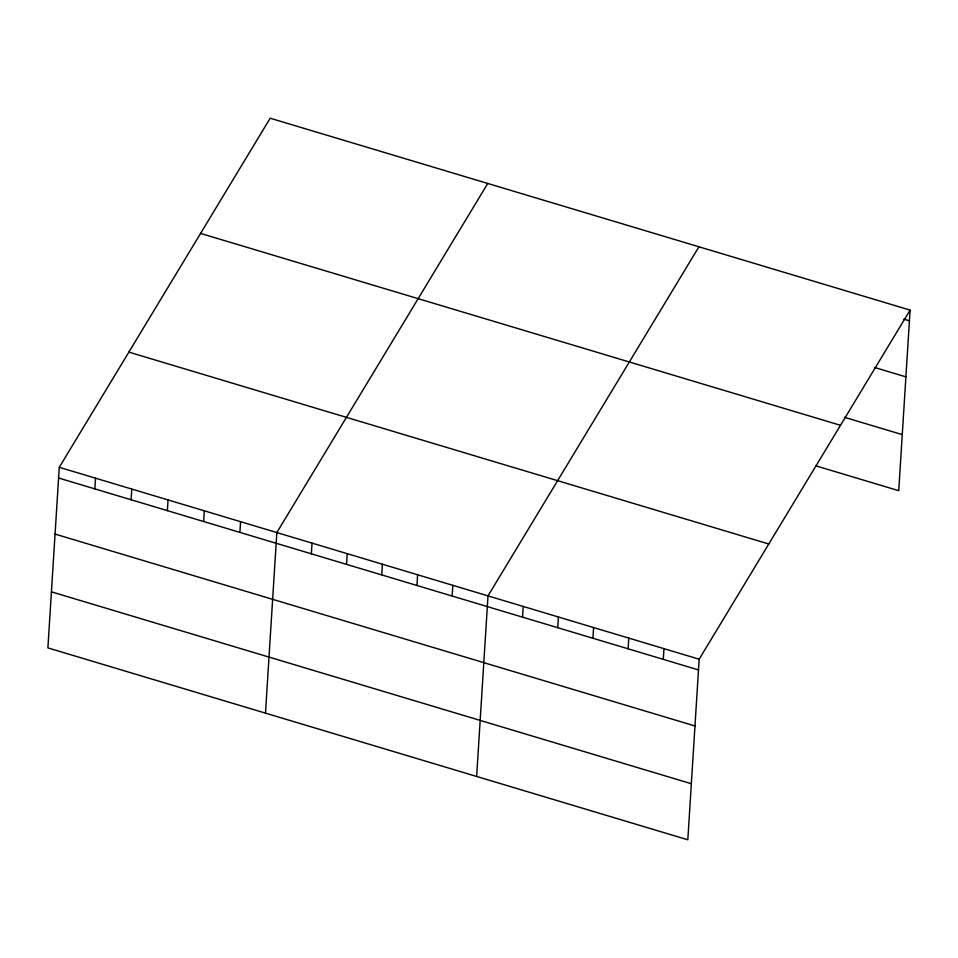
<?xml version="1.0" encoding="UTF-8"?>
<svg xmlns="http://www.w3.org/2000/svg" width="958" height="958" viewBox="0 0 958 958"><rect width="100%" height="100%" fill="white"/><g stroke="black" fill="none" stroke-linecap="round" stroke-linejoin="round"><path stroke-width="1.44" d="M59.264 467.312L47.9 647.895L687.82 839.783L699.172 659.212L910.1 310.105L270.18 118.217L59.264 467.312L699.172 659.212M94.854 488.891L95.525 478.186M131.114 499.777L131.785 489.059M167.375 510.65L168.045 499.932M203.635 521.523L204.305 510.818M239.895 532.397L240.566 521.691M265.474 713.147L276.838 532.564L487.754 183.457M311.35 553.82L312.033 543.114M346.545 564.37L347.227 553.664M381.751 574.932L382.422 564.226M416.946 585.482L417.616 574.776M452.14 596.032L452.811 585.326M476.641 776.471L488.005 595.888L698.933 246.781M522.529 617.144L523.2 606.438M557.724 627.694L558.394 616.988M592.918 638.256L593.589 627.55M628.113 648.805L628.783 638.1M663.307 659.355L663.978 648.65M910.1 310.105L898.736 490.688L815.677 465.78M903.789 319.122L909.429 320.81M874.929 367.585L905.897 376.865M844.549 417.317L902.268 434.621M200.581 233.417L840.501 425.304M128.863 352.113L768.783 544M58.594 478.018L698.502 669.917M55.061 534.085L694.981 725.972M51.433 591.84L691.341 783.728"/></g></svg>
